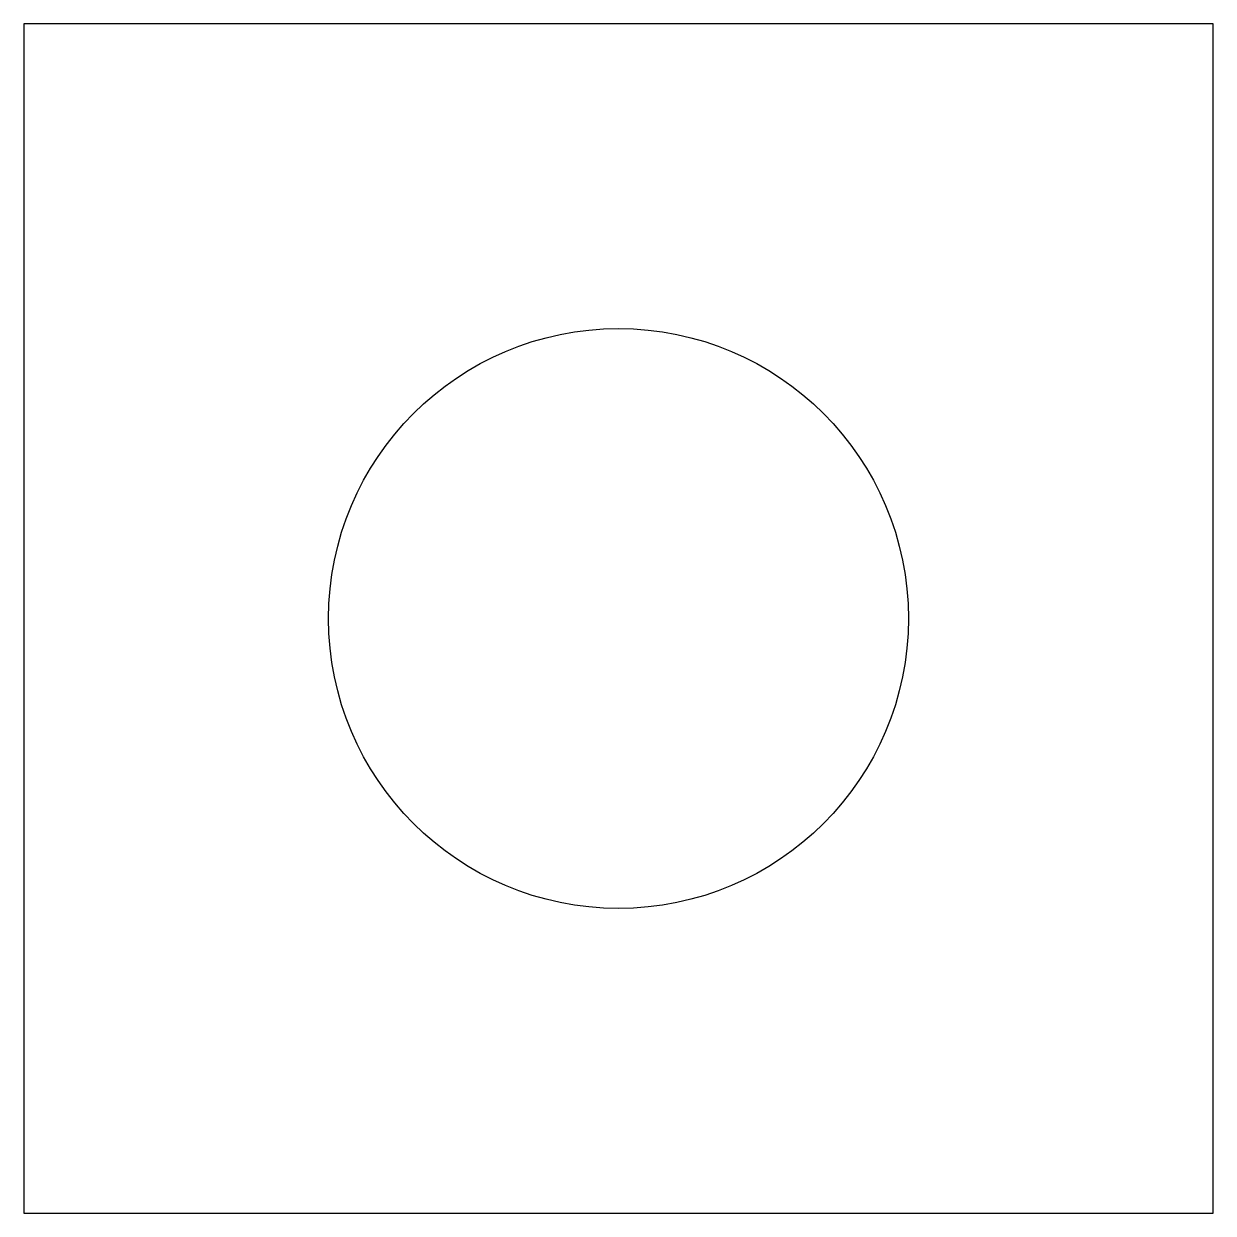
# Model space of a CAD drawing. Header units: millimetres. Extents: x 0 to 24, y 0 to 24.
import ezdxf

# ---------------------------------------------------------------- set-up
doc = ezdxf.new("R2010")
doc.units = ezdxf.units.MM

msp = doc.modelspace()

# ---------------------------------------------------------------- linework, layer by layer
at = {"layer": 'TEST_CUT'}
msp.add_lwpolyline([(0, 0), (24, 0), (24, 24), (0, 24)], close=True, dxfattribs=at)
msp.add_circle((12, 12), 5.85, dxfattribs=at)

doc.saveas('drawing.dxf')
